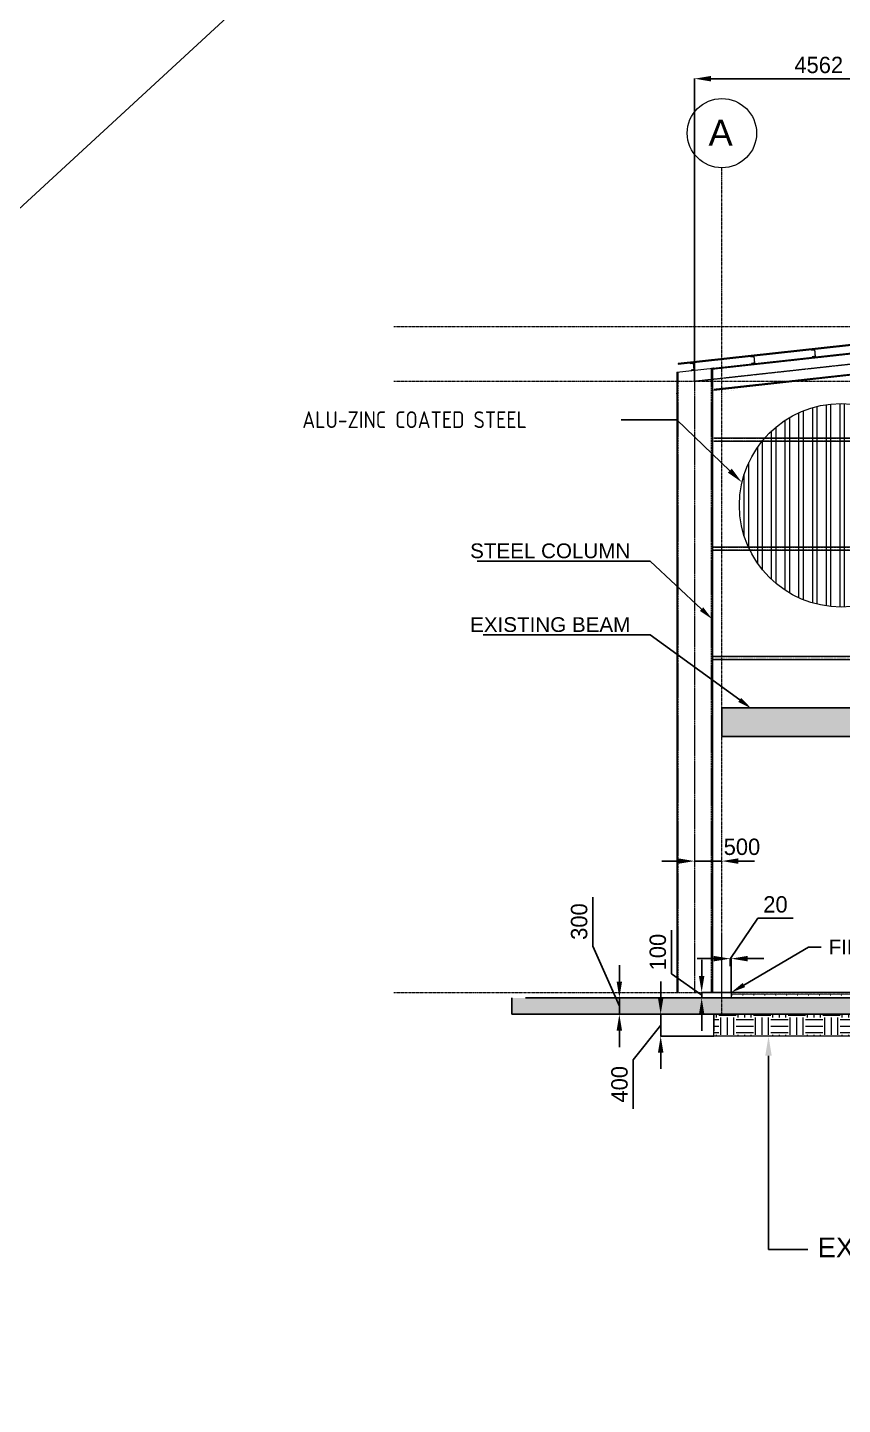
# Model space of a CAD drawing. Header units: millimetres. Extents: x -388065 to 2372687422, y -192755 to 667797.
# Drawn here: x 234559 to 249488, y -7448 to 17778 of the extents above; entities that cross this region are included whole.
import ezdxf
from ezdxf import colors
from ezdxf.entities.mleader import LeaderData, LeaderLine
from ezdxf.math import Vec2, Vec3

# ---------------------------------------------------------------- set-up
doc = ezdxf.new("R2010")
doc.units = ezdxf.units.MM
for name, pattern in [('DASHDOTED', [110, 50, -25, 10, -25]), ('DASHED2', [0.375, 0.25, -0.125]), ('Grid Line 1_2_', [22.225, 12.7, -3.175, 3.175, -3.175]), ('HIDDEN2', [4.7625, 3.175, -1.5875])]:
    doc.linetypes.add(name, pattern=pattern)
for name, color, linetype, lineweight in [('A-FLOR', 192, 'Continuous', 9), ('A-FLOR-LEVL', 51, 'Continuous', 9), ('A-FLOR-PATT', 8, 'Continuous', 25), ('A-ROOF', 132, 'Continuous', 9), ('BEAMS', 6, 'Continuous', 30), ('S-BEAM', 12, 'Continuous', 9), ('S-COLS', 52, 'Continuous', 9), ('S-GRID', 1, 'Continuous', 9), ('S-GRID-IDEN', 1, 'Continuous', 9), ('STR-STEEL_IN_SEC', 6, 'Continuous', 15), ('STR-STEEL_IN_SEC_HIDD', 6, 'HIDDEN2', 15)]:
    doc.layers.add(name, color=color, linetype=linetype, lineweight=lineweight)
for name, color, linetype in [('BEAM', 3, 'DASHED2'), ('CUTTED-BAR', 2, 'Continuous'), ('REINF', 1, 'Continuous'), ('SLAB G.F', 50, 'Continuous')]:
    doc.layers.add(name, color=color, linetype=linetype)
doc.styles.add('Arial_2', font='arial.ttf', dxfattribs={"height": 952.5})
doc.styles.add('Arial_4', font='arial.ttf', dxfattribs={"height": 1})
doc.dimstyles.new('ISO-25', dxfattribs={"dimtxt": 550, "dimasz": 600, "dimexe": 1.25, "dimexo": 0.625, "dimtad": 1, "dimdec": 0, "dimdsep": 46, "dimtxsty": 'Standard', "dimcen": 2.5, "dimadec": 0, "dimazin": 0, "dimtfac": 1, "dimtdec": 0, "dimtmove": 0, "dimatfit": 3, "dimfxl": 1, "dimarcsym": 0})

# ---------------------------------------------------------------- blocks, each defined once
blk = doc.blocks.new('U-Channels - UPN140-296654-South')
at = {"layer": 'S-BEAM'}
for p, q in [((2637, 11540), (2578, 11533)), ((2578, 11533), (2578, 11526)), ((2578, 11526), (2632, 11527)), ((2644, 11412), (2592, 11402)), ((2592, 11402), (2593, 11394)), ((2593, 11394), (2652, 11401)), ((2632, 11527), (2644, 11412)), ((2652, 11401), (2637, 11540))]:
    blk.add_line(p, q, dxfattribs=at)
blk = doc.blocks.new('U-Channels - UPN140-V3-South')
at = {"layer": 'S-BEAM'}
for p, q in [((4857, 11784), (4797, 11777)), ((4797, 11777), (4798, 11770)), ((4798, 11770), (4851, 11771)), ((4864, 11656), (4812, 11646)), ((4812, 11646), (4812, 11638)), ((4851, 11771), (4864, 11656)), ((4872, 11645), (4857, 11784))]:
    blk.add_line(p, q, dxfattribs=at)
blk = doc.blocks.new('Grid - Grid Head - Circle-14747-Section B')
at = {"layer": 'S-GRID-IDEN'}
blk.add_circle((30961, 11708), 1270, dxfattribs=at)
blk = doc.blocks.new('*D299')
at = {"layer": 'Defpoints', "color": 0, "ltscale": 2000, "transparency": 16777216}
for p in [(247479, -300), (246158, -700), (247129, -700)]:
    blk.add_point(p, dxfattribs=at)
at = {"layer": 'SLAB G.F', "color": 0, "lineweight": -2, "ltscale": 2000, "transparency": 16777216}
for p, q in [((246158, 0), (246158, 300)), ((246158, -500), (245655, -1132)), ((247479, -300), (246157, -300)), ((246158, -300), (246158, -700)), ((246158, -300), (246158, -700)), ((247129, -700), (246157, -700)), ((246158, -1000), (246158, -1300)), ((245655, -1132), (245655, -2032))]:
    blk.add_line(p, q, dxfattribs=at)
at = {"layer": 'SLAB G.F', "color": 0, "ltscale": 2000, "transparency": 16777216}
for points in [[(246108, 0), (246208, 0), (246158, -300)], [(246108, -1000), (246208, -1000), (246158, -700)]]:
    blk.add_solid(points, dxfattribs=at)
at = {"layer": 'SLAB G.F', "color": 0, "lineweight": -2, "ltscale": 2000, "transparency": 16777216, "insert": (245405, -1582), "char_height": 300, "attachment_point": 5, "rotation": 90}
blk.add_mtext('400', dxfattribs=at)
blk = doc.blocks.new('*D300')
at = {"layer": 'Defpoints', "color": 0, "ltscale": 2000, "transparency": 16777216}
for p in [(244765, 0), (244765, -300), (245401, -300)]:
    blk.add_point(p, dxfattribs=at)
at = {"layer": 'SLAB G.F', "color": 0, "lineweight": -2, "ltscale": 2000, "transparency": 16777216}
for p, q in [((244916, 949), (244916, 1849)), ((245401, -150), (244916, 949)), ((245401, 300), (245401, 600)), ((244766, 0), (245402, 0)), ((245401, 0), (245401, -300)), ((245401, 0), (245401, -300)), ((244766, -300), (245402, -300)), ((245401, -600), (245401, -900))]:
    blk.add_line(p, q, dxfattribs=at)
at = {"layer": 'SLAB G.F', "color": 0, "ltscale": 2000, "transparency": 16777216}
for points in [[(245351, 300), (245451, 300), (245401, 0)], [(245351, -600), (245451, -600), (245401, -300)]]:
    blk.add_solid(points, dxfattribs=at)
at = {"layer": 'SLAB G.F', "color": 0, "lineweight": -2, "ltscale": 2000, "transparency": 16777216, "insert": (244666, 1399), "char_height": 300, "attachment_point": 5, "rotation": 90}
blk.add_mtext('300', dxfattribs=at)
blk = doc.blocks.new('*D302')
at = {"layer": 'Defpoints', "color": 0, "ltscale": 2000, "transparency": 16777216}
for p in [(247526, 100), (247526, 0), (246909, 0)]:
    blk.add_point(p, dxfattribs=at)
at = {"layer": 'SLAB G.F', "color": 0, "lineweight": -2, "ltscale": 2000, "transparency": 16777216}
for p, q in [((246357, 440), (246357, 1240)), ((246909, 400), (246909, 700)), ((246909, 50), (246357, 440)), ((247525, 100), (246907, 100)), ((246909, 100), (246909, 0)), ((246909, 100), (246909, 0)), ((247525, 0), (246907, 0)), ((246909, -300), (246909, -600))]:
    blk.add_line(p, q, dxfattribs=at)
at = {"layer": 'SLAB G.F', "color": 0, "ltscale": 2000, "transparency": 16777216}
for points in [[(246859, 400), (246959, 400), (246909, 100)], [(246859, -300), (246959, -300), (246909, 0)]]:
    blk.add_solid(points, dxfattribs=at)
at = {"layer": 'SLAB G.F', "color": 0, "lineweight": -2, "ltscale": 2000, "transparency": 16777216, "insert": (246107, 840), "char_height": 300, "attachment_point": 5, "rotation": 90}
blk.add_mtext('100', dxfattribs=at)
blk = doc.blocks.new('*U297')
at = {"layer": 'CUTTED-BAR', "const_width": 10}
blk.add_lwpolyline([(4, 3, 1), (-4, -3, 1)], format="xyb", close=True, dxfattribs=at)
blk = doc.blocks.new('*U298')
at = {"layer": 'A-FLOR', "color": 0, "linetype": 'ByBlock', "lineweight": -2, "transparency": 16777216}
for p in [(-16833.6, 0), (-16633.2, 0), (-16432.8, 0), (-16232.4, 0), (-16032, 0), (-15831.6, 0), (-15631.2, 0), (-15430.8, 0), (-15230.4, 0), (-15030, 0), (-14829.6, 0), (-14629.2, 0), (-14428.8, 0), (-14228.4, 0), (-14028, 0), (-13827.6, 0), (-13627.2, 0), (-13426.8, 0), (-13226.4, 0), (-13026, 0), (-12825.6, 0), (-12625.2, 0), (-12424.8, 0), (-12224.4, 0), (-12024, 0), (-11823.6, 0), (-11623.2, 0), (-11422.8, 0), (-11222.4, 0), (-11022, 0), (-10821.6, 0), (-10621.2, 0), (-10420.8, 0), (-10220.4, 0), (-10020, 0), (-9819.6, 0), (-9619.2, 0), (-9418.8, 0), (-9218.4, 0), (-9018, 0), (-8817.6, 0), (-8617.2, 0), (-8416.8, 0), (-8216.4, 0), (-8016, 0), (-7815.6, 0), (-7615.2, 0), (-7414.8, 0), (-7214.4, 0), (-7014, 0), (-6813.6, 0), (-6613.2, 0), (-6412.8, 0), (-6212.4, 0), (-6012, 0), (-5811.6, 0), (-5611.2, 0), (-5410.8, 0), (-5210.4, 0), (-5010, 0), (-4809.6, 0), (-4609.2, 0), (-4408.8, 0), (-4208.4, 0), (-4008, 0), (-3807.6, 0), (-3607.2, 0), (-3406.8, 0), (-3206.4, 0), (-3006, 0), (-2805.6, 0), (-2605.2, 0), (-2404.8, 0), (-2204.4, 0), (-2004, 0), (-1803.6, 0), (-1603.2, 0), (-1402.8, 0), (-1202.4, 0), (-1002, 0), (-801.6, 0), (-601.2, 0), (-400.8, 0), (-200.4, 0), (0, 0)]:
    blk.add_blockref('*U297', p, dxfattribs=at)
blk = doc.blocks.new('*D303')
at = {"layer": 'Defpoints', "color": 0, "ltscale": 2000, "transparency": 16777216}
for p in [(247429, 582), (247449, 720), (247449, 86)]:
    blk.add_point(p, dxfattribs=at)
at = {"layer": 'SLAB G.F', "color": 0, "lineweight": -2, "ltscale": 2000, "transparency": 16777216}
for p, q in [((247439, 720), (247936, 1462)), ((247936, 1462), (248586, 1462)), ((247129, 720), (246829, 720)), ((247429, 583), (247429, 721)), ((247429, 720), (247449, 720)), ((247429, 720), (247449, 720)), ((247449, 87), (247449, 721)), ((247749, 720), (248049, 720))]:
    blk.add_line(p, q, dxfattribs=at)
at = {"layer": 'SLAB G.F', "color": 0, "ltscale": 2000, "transparency": 16777216}
for points in [[(247129, 770), (247129, 670), (247429, 720)], [(247749, 770), (247749, 670), (247449, 720)]]:
    blk.add_solid(points, dxfattribs=at)
at = {"layer": 'SLAB G.F', "color": 0, "lineweight": -2, "ltscale": 2000, "transparency": 16777216, "insert": (248261, 1712), "char_height": 300, "attachment_point": 5}
blk.add_mtext('20', dxfattribs=at)
blk = doc.blocks.new('*D306')
at = {"layer": 'Defpoints', "color": 0, "ltscale": 2000, "transparency": 16777216}
for p in [(246779, 2507), (246779, 2507), (247279, 2497)]:
    blk.add_point(p, dxfattribs=at)
at = {"layer": 'SLAB G.F', "color": 0, "lineweight": -2, "ltscale": 2000, "transparency": 16777216}
for p, q in [((246479, 2507), (246179, 2507)), ((246779, 2507), (246779, 2508)), ((247279, 2507), (246779, 2507)), ((247279, 2498), (247279, 2508)), ((247579, 2507), (247879, 2507))]:
    blk.add_line(p, q, dxfattribs=at)
at = {"layer": 'SLAB G.F', "color": 0, "ltscale": 2000, "transparency": 16777216}
for points in [[(246479, 2557), (246479, 2457), (246779, 2507)], [(247579, 2557), (247579, 2457), (247279, 2507)]]:
    blk.add_solid(points, dxfattribs=at)
at = {"layer": 'SLAB G.F', "color": 0, "lineweight": -2, "ltscale": 2000, "transparency": 16777216, "insert": (247647, 2767), "char_height": 300, "attachment_point": 5}
blk.add_mtext('500', dxfattribs=at)
blk = doc.blocks.new('*D975')
at = {"layer": 'Defpoints', "color": 0, "ltscale": 2000, "transparency": 16777216}
for p in [(246779, 16841), (251329, 11599), (246779, 11300)]:
    blk.add_point(p, dxfattribs=at)
at = {"layer": 'SLAB G.F', "color": 0, "lineweight": -2, "ltscale": 2000, "transparency": 16777216}
for p, q in [((246779, 11301), (246779, 16842)), ((251029, 16841), (247079, 16841)), ((251329, 11599), (251329, 16842))]:
    blk.add_line(p, q, dxfattribs=at)
at = {"layer": 'SLAB G.F', "color": 0, "ltscale": 2000, "transparency": 16777216}
for points in [[(247079, 16891), (247079, 16791), (246779, 16841)], [(251029, 16891), (251029, 16791), (251329, 16841)]]:
    blk.add_solid(points, dxfattribs=at)
at = {"layer": 'SLAB G.F', "color": 0, "lineweight": -2, "ltscale": 2000, "transparency": 16777216, "insert": (249054, 17091), "char_height": 300, "attachment_point": 5}
blk.add_mtext('4562', dxfattribs=at)
blk = doc.blocks.new('kkkdsds')
at = {"layer": 'STR-STEEL_IN_SEC', "ltscale": 10}
h = blk.add_hatch(dxfattribs=at)
h.set_pattern_fill('ANSI32', color=256, scale=13.5, angle=45)
h.set_pattern_definition([(90, (598678.83, -148587.66), (-128.5875, 0), []), (90, (598721.69, -148544.8), (-128.5875, 0), [])])
edge = h.paths.add_edge_path()
edge.add_arc((686070, -152749), 956, 0, 360)
blk.add_circle((686070, -152749), 956, dxfattribs=at)

msp = doc.modelspace()

# ---------------------------------------------------------------- hatches: boundary and pattern name
at = {"layer": 'A-FLOR'}
h = msp.add_hatch(dxfattribs=at)
h.set_pattern_fill('EARTH', color=255, scale=50)
h.set_pattern_definition([(0, (204994.5, 0), (317.5, 317.5), [317.5, -317.5]), (0, (204994.5, 119.06), (317.5, 317.5), [317.5, -317.5]), (0, (204994.5, 238.12), (317.5, 317.5), [317.5, -317.5]), (90, (205034.2, 277.8), (-317.5, 317.5), [317.5, -317.5]), (90, (205153.25, 277.8), (-317.5, 317.5), [317.5, -317.5]), (90, (205272.3, 277.8), (-317.5, 317.5), [317.5, -317.5])])
h.paths.add_polyline_path([(264629.441, -700), (264629.441, -300), (247129.441, -300), (247129.441, -700)])
at = {"layer": 'A-FLOR-PATT', "lineweight": 9}
h = msp.add_hatch(dxfattribs=at)
h.set_pattern_fill('AR-CONC', color=256, style=0)
h.set_pattern_definition([(50, (204994.5, 0), (182.18467, -15.9391), [19.05, -209.55]), (355, (204994.5, 0), (-35.2434, 191.05685), [15.24, -167.6406]), (100.45144, (205009.68, -1.33), (146.94125, 175.11775), [16.19, -178.09024]), (46.1842, (204994.5, 50.8), (271.079, -42.0423), [28.575, -314.325]), (96.63556, (205017.1, 47.3), (237.4041, 247.4261), [24.285, -267.1356]), (351.18415, (204994.5, 50.8), (237.4041, 247.4261), [22.86, -251.4597]), (21, (205019.9, 38.1), (151.6144, -102.2652), [19.05, -209.55]), (326, (205019.9, 38.1), (61.802, 184.18797), [15.24, -167.64]), (71.45144, (205032.53, 29.58), (213.4164, 81.92277), [16.19, -178.08994]), (37.5, (204994.5, 0), (3.0886, 84.55504), [0, -165.608, 0, -170.18, 0, -168.275]), (7.5, (204994.5, 0), (66.81966, 100.18057), [0, -97.028, 0, -161.798, 0, -64.135]), (327.5, (204937.86, 0), (135.590595, -5.728744), [0, -63.5, 0, -198.12, 0, -262.89]), (317.5, (204912.46, 0), (148.12918, 25.4265), [0, -82.55, 0, -131.572, 0, -186.69])])
h.paths.add_polyline_path([(263193.8242, -300), (264629.441, -300), (264629.441, 0), (243429.441, 0), (243429.441, -300), (255455.4056, -300)], flags=0)
at = {"layer": 'BEAM'}
h = msp.add_hatch(dxfattribs=at)
h.set_pattern_fill('ANGLE', color=256)
h.set_pattern_definition([(0, (0, 0), (0, 6.985), [5.08, -1.905]), (90, (0, 0), (-6.985, 4e-16), [5.08, -1.905])])
h.paths.add_polyline_path([(264479.441, 5300), (258746.108, 5300), (258746.108, 4800), (264479.441, 4800)])
h.paths.add_polyline_path([(258746.108, 5300), (255879.441, 5300), (255879.441, 4800), (258746.108, 4800)])
h.paths.add_polyline_path([(255879.441, 5300), (253012.775, 5300), (253012.775, 4800), (255879.441, 4800)])
h.paths.add_polyline_path([(253012.775, 5300), (247279.441, 5300), (247279.441, 4800), (253012.775, 4800)])

# ---------------------------------------------------------------- linework, layer by layer
at = {"color": 50, "linetype": 'DASHDOTED', "const_width": 0.1}
for points in [[(247044.441, 11499.8555), (247169.441, 11499.8555)], [(247044.441, 11409.8555), (247169.441, 11409.8555)], [(247044.441, 11319.8555), (247169.441, 11319.8555)], [(247044.441, 11219.8555), (247169.441, 11219.8555)], [(247044.441, 11069.8555), (247169.441, 11069.8555)]]:
    msp.add_lwpolyline(points, dxfattribs=at)
at = {"color": 50, "const_width": 0.1}
for points in [[(247064.441, 11519.8555), (247064.441, 11479.8555)], [(247064.441, 11519.8555), (247084.441, 11519.8555)], [(247064.441, 11479.8555), (247084.441, 11479.8555)], [(247064.441, 11429.8555), (247064.441, 11389.8555)], [(247064.441, 11429.8555), (247084.441, 11429.8555)], [(247064.441, 11389.8555), (247084.441, 11389.8555)], [(247084.441, 11519.8555), (247084.441, 11479.8555)], [(247084.441, 11509.8555), (247129.441, 11509.8555)], [(247084.441, 11489.8555), (247129.441, 11489.8555)], [(247084.441, 11429.8555), (247084.441, 11389.8555)], [(247084.441, 11419.8555), (247129.441, 11419.8555)], [(247084.441, 11399.8555), (247129.441, 11399.8555)], [(247129.441, 11479.8555), (247129.441, 11519.8555)], [(247149.441, 11519.8555), (247129.441, 11519.8555)], [(247149.441, 11479.8555), (247129.441, 11479.8555)], [(247129.441, 11389.8555), (247129.441, 11429.8555)], [(247149.441, 11429.8555), (247129.441, 11429.8555)], [(247149.441, 11389.8555), (247129.441, 11389.8555)], [(247149.441, 11479.8555), (247149.441, 11519.8555)], [(247153.441, 11509.8555), (247149.441, 11509.8555)], [(247153.441, 11489.8555), (247149.441, 11489.8555)], [(247149.441, 11389.8555), (247149.441, 11429.8555)], [(247153.441, 11419.8555), (247149.441, 11419.8555)], [(247153.441, 11399.8555), (247149.441, 11399.8555)], [(247153.441, 11489.8555), (247153.441, 11509.8555)], [(247153.441, 11399.8555), (247153.441, 11419.8555)], [(247064.441, 11339.8555), (247064.441, 11299.8555)], [(247064.441, 11339.8555), (247084.441, 11339.8555)], [(247064.441, 11299.8555), (247084.441, 11299.8555)], [(247064.441, 11239.8555), (247064.441, 11199.8555)], [(247064.441, 11239.8555), (247084.441, 11239.8555)], [(247064.441, 11199.8555), (247084.441, 11199.8555)], [(247084.441, 11339.8555), (247084.441, 11299.8555)], [(247084.441, 11329.8555), (247129.441, 11329.8555)], [(247084.441, 11309.8555), (247129.441, 11309.8555)], [(247084.441, 11239.8555), (247084.441, 11199.8555)], [(247084.441, 11229.8555), (247129.441, 11229.8555)], [(247084.441, 11209.8555), (247129.441, 11209.8555)], [(247129.441, 11299.8555), (247129.441, 11339.8555)], [(247149.441, 11339.8555), (247129.441, 11339.8555)], [(247149.441, 11299.8555), (247129.441, 11299.8555)], [(247129.441, 11199.8555), (247129.441, 11239.8555)], [(247149.441, 11239.8555), (247129.441, 11239.8555)], [(247149.441, 11199.8555), (247129.441, 11199.8555)], [(247149.441, 11299.8555), (247149.441, 11339.8555)], [(247153.441, 11329.8555), (247149.441, 11329.8555)], [(247153.441, 11309.8555), (247149.441, 11309.8555)], [(247149.441, 11199.8555), (247149.441, 11239.8555)], [(247153.441, 11229.8555), (247149.441, 11229.8555)], [(247153.441, 11209.8555), (247149.441, 11209.8555)], [(247153.441, 11309.8555), (247153.441, 11329.8555)], [(247153.441, 11209.8555), (247153.441, 11229.8555)], [(247064.441, 11089.8555), (247064.441, 11049.8555)], [(247064.441, 11089.8555), (247084.441, 11089.8555)], [(247064.441, 11049.8555), (247084.441, 11049.8555)], [(247084.441, 11089.8555), (247084.441, 11049.8555)], [(247084.441, 11079.8555), (247129.441, 11079.8555)], [(247084.441, 11059.8555), (247129.441, 11059.8555)], [(247129.441, 11049.8555), (247129.441, 11089.8555)], [(247149.441, 11089.8555), (247129.441, 11089.8555)], [(247149.441, 11049.8555), (247129.441, 11049.8555)], [(247149.441, 11049.8555), (247149.441, 11089.8555)], [(247153.441, 11079.8555), (247149.441, 11079.8555)], [(247153.441, 11059.8555), (247149.441, 11059.8555)], [(247153.441, 11059.8555), (247153.441, 11079.8555)]]:
    msp.add_lwpolyline(points, dxfattribs=at)
at = {"color": 255, "const_width": 0.2}
for points in [[(247109.441, 11549.8555), (247084.441, 11549.8555)], [(247109.441, 11549.8555), (247129.441, 11549.8555)], [(247109.441, 11549.8555), (247109.441, 10969.8555)], [(247129.441, 11549.8555), (247129.441, 10969.8555)], [(247129.441, 11539.8555), (247129.441, 11526.2735)], [(247129.441, 11526.2735), (247129.441, 11151.0072)], [(247626.4215, 11192.2924), (247129.441, 10987.4252)], [(247576.2501, 11186.7534), (247129.441, 11002.5681)], [(247129.441, 11151.0072), (247129.441, 11137.4252)], [(247129.441, 11137.4252), (247129.441, 11137.4252)], [(247129.441, 11137.4252), (247129.441, 11137.4252)], [(247129.441, 10969.8555), (247109.441, 10969.8555)]]:
    msp.add_lwpolyline(points, dxfattribs=at)
at = {"layer": 'A-FLOR', "lineweight": 25}
for p, q in [((243429.441, 0), (243429.441, -300)), ((264629.441, 0), (243679.441, 0)), ((264629.441, -300), (243429.441, -300)), ((247129.441, -300), (247129.441, -600))]:
    msp.add_line(p, q, dxfattribs=at)
at = {"layer": 'A-FLOR', "color": 6, "const_width": 15}
msp.add_lwpolyline([(247449.441, 70), (264309.441, 70)], dxfattribs=at)
at = {"layer": 'A-FLOR', "color": 4}
msp.add_lwpolyline([(247449.441, 0), (264309.441, 0), (264309.441, 100), (247449.441, 100)], close=True, dxfattribs=at)
at = {"layer": 'A-FLOR'}
msp.add_lwpolyline([(247129.441, -300), (264629.441, -300), (264629.441, -700), (247129.441, -700)], close=True, dxfattribs=at)
at = {"layer": 'A-FLOR-LEVL', "linetype": 'Grid Line 1_2_', "ltscale": 0.3}
for p, q in [((241270.3213, 12300), (271814.4983, 12300)), ((241270.3213, 11300), (271814.4983, 11300)), ((241270.3213, 100), (271814.4983, 100))]:
    msp.add_line(p, q, dxfattribs=at)
at = {"layer": 'A-ROOF'}
for p, q in [((255879.441, 12656.1305), (246479.441, 11623.3423)), ((246479.441, 11609.2581), (255879.441, 12642.0462)), ((246479.441, 11623.3423), (246479.441, 11609.2581))]:
    msp.add_line(p, q, dxfattribs=at)
at = {"layer": 'REINF'}
msp.add_lwpolyline([(247279.441, 5313.4052), (264479.441, 5313.4052), (264479.441, 4788.9214), (247279.441, 4788.9214)], close=True, dxfattribs=at)
at = {"layer": 'S-BEAM'}
for p, q in [((246453.2889, 11076.5364), (246454.441, 11076.663)), ((246454.441, 11066.0529), (246453.2889, 11076.5364))]:
    msp.add_line(p, q, dxfattribs=at)
at = {"layer": 'S-COLS'}
for p, q in [((246454.441, 11465.4897), (255859.441, 12499.0062)), ((247129.441, 11137.2576), (255859.441, 12096.5982)), ((246454.441, 11465.4897), (246454.441, 100)), ((247104.441, 11536.9182), (247104.441, 100))]:
    msp.add_line(p, q, dxfattribs=at)
at = {"layer": 'S-COLS', "linetype": 'DASHED2'}
for p, q in [((247123.441, 11525.4249), (255859.441, 12485.4249)), ((247129.441, 11150.8388), (255859.441, 12110.1795)), ((246474.441, 11467.6782), (246474.441, 100)), ((247084.441, 11534.4294), (247084.441, 100))]:
    msp.add_line(p, q, dxfattribs=at)
at = {"layer": 'S-COLS', "linetype": 'Continuous'}
msp.add_line((247280.9201, 0), (247280.9201, 1189.204), dxfattribs=at)
at = {"layer": 'S-GRID', "color": 253, "linetype": 'Grid Line 1_2_', "ltscale": 0.3, "true_color": 0x9898cc}
msp.add_line((247279.441, -304.8), (247279.441, 15208.4), dxfattribs=at)
at = {"layer": 'S-GRID', "color": 253, "linetype": 'Grid Line 1_2_', "ltscale": 0.15, "true_color": 0x9898cc}
for q in [(255879.441, 12300), (246779.441, 100)]:
    msp.add_line((246779.441, 11300), q, dxfattribs=at)
at = {"layer": 'STR-STEEL_IN_SEC', "ltscale": 10}
for points in [[(247129.441, 10261.3626), (264629.441, 10261.3626)], [(247129.441, 10201.3626), (264629.441, 10201.3626)], [(247104.441, 8261.3626), (264654.441, 8261.3626)], [(247104.441, 8201.3626), (264654.441, 8201.3626)], [(247104.441, 6261.3626), (264654.441, 6261.3626)], [(247104.441, 6201.3626), (264654.441, 6201.3626)]]:
    msp.add_lwpolyline(points, dxfattribs=at)
at = {"layer": 'STR-STEEL_IN_SEC_HIDD'}
for points in [[(247129.441, 10256.3626), (264629.441, 10256.3626)], [(247129.441, 10206.3626), (264629.441, 10206.3626)], [(247104.441, 8256.3626), (264654.441, 8256.3626)], [(247104.441, 8206.3626), (264654.441, 8206.3626)], [(247104.441, 6256.3626), (264654.441, 6256.3626)], [(247104.441, 6206.3626), (264654.441, 6206.3626)]]:
    msp.add_lwpolyline(points, dxfattribs=at)

# ---------------------------------------------------------------- block references
at = {"layer": 'A-FLOR'}
msp.add_blockref('*U298', (264297.8216, 49.5147), dxfattribs=at)
at = {"layer": 'BEAM', "color": 2, "lineweight": -2, "xscale": 1.95, "yscale": 1.95, "zscale": 1.95}
msp.add_blockref('kkkdsds', (-1088371.952, 306886.4237), dxfattribs=at)
at = {"layer": 'S-BEAM'}
for name, p in [('U-Channels - UPN140-V3-South', (244122.5291, 100)), ('U-Channels - UPN140-296654-South', (244122.5291, 100)), ('U-Channels - UPN140-V3-South', (243012.9092, -21.9362))]:
    msp.add_blockref(name, p, dxfattribs=at)
at = {"layer": 'S-GRID-IDEN', "xscale": 0.5000000000000002, "yscale": 0.5000000000000002, "zscale": 0.5000000000000002}
msp.add_blockref('Grid - Grid Head - Circle-14747-Section B', (231798.791, 9989.2), dxfattribs=at)

# ---------------------------------------------------------------- texts
at = {"layer": 'S-GRID-IDEN', "insert": (247034.8189, 16089.1434), "char_height": 476.25, "width": 585.231875, "attachment_point": 1, "style": 'Arial_2'}
msp.add_mtext('A', dxfattribs=at)

# ---------------------------------------------------------------- dimensions: what is measured, and where the dimension line sits
at = {"layer": 'SLAB G.F', "color": 4, "lineweight": -2, "ltscale": 2000}
dim = msp.add_linear_dim(base=(246779.441, 16840.9709), p1=(251329.441, 11598.796), p2=(246779.441, 11300), text='4562', dimstyle='ISO-25', override={"dimtxt": 300, "dimasz": 300, "dimgap": 100, "dimtmove": 1}, dxfattribs=at)
dim.commit()
dim.dimension.update_dxf_attribs({"geometry": '*D975', "text_midpoint": (249054.441, 17090.9709)})
for base, p1, p2, angle, picture, middle in [((246779.441, 2506.6282), (247279.441, 2496.9595), (246779.441, 2506.6282), 180, '*D306', (247646.5605, 2516.6282)), ((245400.9656, -300), (244765.2614, 0), (244765.2614, -300), 90, '*D300', (244916.1684, 1048.6064)), ((246908.5, 0), (247525.5, 100), (247525.5, 0), 90, '*D302', (246357.25, 540.375)), ((246157.9816, -700), (247479.382, -300), (247129.441, -700), 90, '*D299', (245655.4599, -1232))]:
    dim = msp.add_linear_dim(base=base, p1=p1, p2=p2, angle=angle, dimstyle='ISO-25', override={"dimtxt": 300, "dimasz": 300, "dimgap": 100, "dimtmove": 1}, dxfattribs=at)
    dim.commit()
    dim.dimension.update_dxf_attribs({"geometry": picture, "text_midpoint": middle, "dimtype": 160})
dim = msp.add_linear_dim(base=(247449.441, 720.0703), p1=(247429.441, 582.4246), p2=(247449.441, 86.0723), dimstyle='ISO-25', override={"dimtxt": 300, "dimasz": 300, "dimgap": 100, "dimtmove": 1}, dxfattribs=at)
dim.commit()
dim.dimension.update_dxf_attribs({"geometry": '*D303', "text_midpoint": (248036.3869, 1461.9291), "dimtype": 160})

# ---------------------------------------------------------------- leaders
at = {"layer": 'A-FLOR', "color": 3}
ml = msp.add_multileader_mtext('Standard', dxfattribs=at)
ml.set_content(' STEEL COLUMN', color=3, style='Arial_4')
ml.set_leader_properties()
ml.build(insert=Vec2(0, 0))
ml.multileader.update_dxf_attribs({"text_right_attachment_type": 6, "dogleg_length": 0.36, "arrow_head_size": 270, "scale": 1500})
ctx = ml.context
ctx.base_point, ctx.scale, ctx.char_height, ctx.arrow_head_size, ctx.landing_gap_size, ctx.plane_origin = Vec3(242458.1094, 8189.1174), 1500, 270, 270, 135, Vec3(246479.441, 5801.6176)
ctx.right_attachment, ctx.text_align_type = 6, 2
notes = []
notes.append((ctx, [(0, (1, 1, 0), (245967.9005, 8002.4196), (-1, 0), 231.667, [(0, [(247104.441, 6937.9816)], 0, [])])]))
ctx.mtext.insert, ctx.mtext.alignment, ctx.mtext.flow_direction = Vec3(245601.2336, 8326.4196), 3, 5
ml = msp.add_multileader_mtext('Standard', dxfattribs=at)
ml.set_content('EXISTING BEAM', color=3, style='Arial_4')
ml.set_leader_properties()
ml.build(insert=Vec2(0, 0))
ml.multileader.update_dxf_attribs({"text_right_attachment_type": 6, "dogleg_length": 0.36, "arrow_head_size": 270, "scale": 1500})
ctx = ml.context
ctx.base_point, ctx.scale, ctx.char_height, ctx.arrow_head_size, ctx.landing_gap_size, ctx.plane_origin = Vec3(242590.3468, 6837.4997), 1500, 270, 270, 135, Vec3(247823.6277, 4450)
ctx.right_attachment, ctx.text_align_type = 6, 2
notes.append((ctx, [(0, (1, 1, 0), (245967.9005, 6650.8019), (-1, 0), 231.667, [(0, [(247823.6277, 5300)], 0, [])])]))
ctx.mtext.insert, ctx.mtext.alignment, ctx.mtext.flow_direction = Vec3(245601.2336, 6974.8019), 3, 5
ml = msp.add_multileader_mtext('Standard', dxfattribs=at)
ml.set_content('FILLING MATERIAL', color=3, style='Arial_4')
ml.set_leader_properties()
ml.build(insert=Vec2(0, 0))
ml.multileader.update_dxf_attribs({"text_right_attachment_type": 6, "dogleg_length": 0.36, "arrow_head_size": 270, "scale": 1500})
ctx = ml.context
ctx.base_point, ctx.scale, ctx.char_height, ctx.arrow_head_size, ctx.landing_gap_size, ctx.plane_origin = Vec3(249100.6013, 929.7407), 1500, 270, 270, 135, Vec3(247449.441, -100)
ctx.right_attachment = 6
notes.append((ctx, [(0, (1, 1, 0), (248868.9343, 929.7407), (1, 0), 231.667, [(0, [(247449.441, 100)], 0, [])])]))
ctx.mtext.insert, ctx.mtext.flow_direction = Vec3(249235.6013, 1067.0429), 5
ml = msp.add_multileader_mtext('Standard', dxfattribs=at)
ml.set_content('EXISTING WELL COMPACTED SOIL,THICKNESS=400mm', color=3, style='Arial_4')
ml.set_leader_properties()
ml.build(insert=Vec2(0, 0))
ml.multileader.update_dxf_attribs({"text_right_attachment_type": 6, "dogleg_length": 0.36, "arrow_head_size": 360, "scale": 2000})
ctx = ml.context
ctx.base_point, ctx.scale, ctx.char_height, ctx.arrow_head_size, ctx.landing_gap_size, ctx.plane_origin = Vec3(248853.5, -4606.2202), 2000, 360, 360, 180, Vec3(248133.5, -600)
ctx.right_attachment = 6
notes.append((ctx, [(0, (1, 1, 0), (248133.5, -4606.2202), (1, 0), 720, [(0, [(248133.5, -700)], 0, [])])]))
ctx.mtext.insert, ctx.mtext.flow_direction = Vec3(249033.5, -4390.6131), 5
for ctx, leaders in notes:
    for number, flags, end, landing, length, lines in leaders:
        leader = LeaderData()
        leader.index, (leader.has_last_leader_line, leader.has_dogleg_vector, leader.attachment_direction) = number, flags
        leader.last_leader_point, leader.dogleg_vector, leader.dogleg_length = Vec3(end), Vec3(landing), length
        for number, points, colour, breaks in lines:
            line = LeaderLine()
            line.index, line.vertices, line.color, line.breaks = number, Vec3.list(points), colors.encode_raw_color(colour), breaks
            leader.lines.append(line)
        ctx.leaders.append(leader)

# ---------------------------------------------------------------- next in the draw order: leaders
at = {"layer": 'BEAMS', "color": 7, "lineweight": -2, "ltscale": 2000}
ml = msp.add_multileader_mtext('Standard', dxfattribs=at)
ml.set_content('\\A1;{\\Fdim|c0;\\C7;ALU-ZINC COATED STEEL}', color=1)
ml.set_leader_properties()
ml.build(insert=Vec2(0, 0))
ml.multileader.update_dxf_attribs({"dogleg_length": 0.4074, "arrow_head_size": 307.5, "scale": 2500})
ctx = ml.context
ctx.base_point, ctx.scale, ctx.char_height, ctx.arrow_head_size, ctx.landing_gap_size, ctx.plane_origin = Vec3(239593.4668, 10593.6719), 2500, 307.5, 307.5, 0, Vec3(242845.5393, 9154.0669)
notes = []
notes.append((ctx, [(1, (1, 1, 0), (246454.441, 10593.6719), (-1, 0), 1018.4742, [(0, [(247647.143, 9445.3986)], 0, [])])]))
ctx.mtext.insert, ctx.mtext.line_spacing_factor, ctx.mtext.flow_direction = Vec3(239593.4668, 10747.4219), 0.392157, 5
ctx.mtext.has_bg_fill, ctx.mtext.bg_color, ctx.mtext.bg_scale_factor, ctx.mtext.bg_transparency, ctx.mtext.use_window_bg_color = 1, -1027028792, 1.5, 0, 1
for ctx, leaders in notes:
    for number, flags, end, landing, length, lines in leaders:
        leader = LeaderData()
        leader.index, (leader.has_last_leader_line, leader.has_dogleg_vector, leader.attachment_direction) = number, flags
        leader.last_leader_point, leader.dogleg_vector, leader.dogleg_length = Vec3(end), Vec3(landing), length
        for number, points, colour, breaks in lines:
            line = LeaderLine()
            line.index, line.vertices, line.color, line.breaks = number, Vec3.list(points), colors.encode_raw_color(colour), breaks
            leader.lines.append(line)
        ctx.leaders.append(leader)

# ---------------------------------------------------------------- next in the draw order: linework, layer by layer
at = {"layer": 'STR-STEEL_IN_SEC', "color": 7, "ltscale": 0.1}
msp.add_line((348586.9054, 119679.6795), (9539.1551, -192755.4137), dxfattribs=at)

doc.saveas('drawing.dxf')
